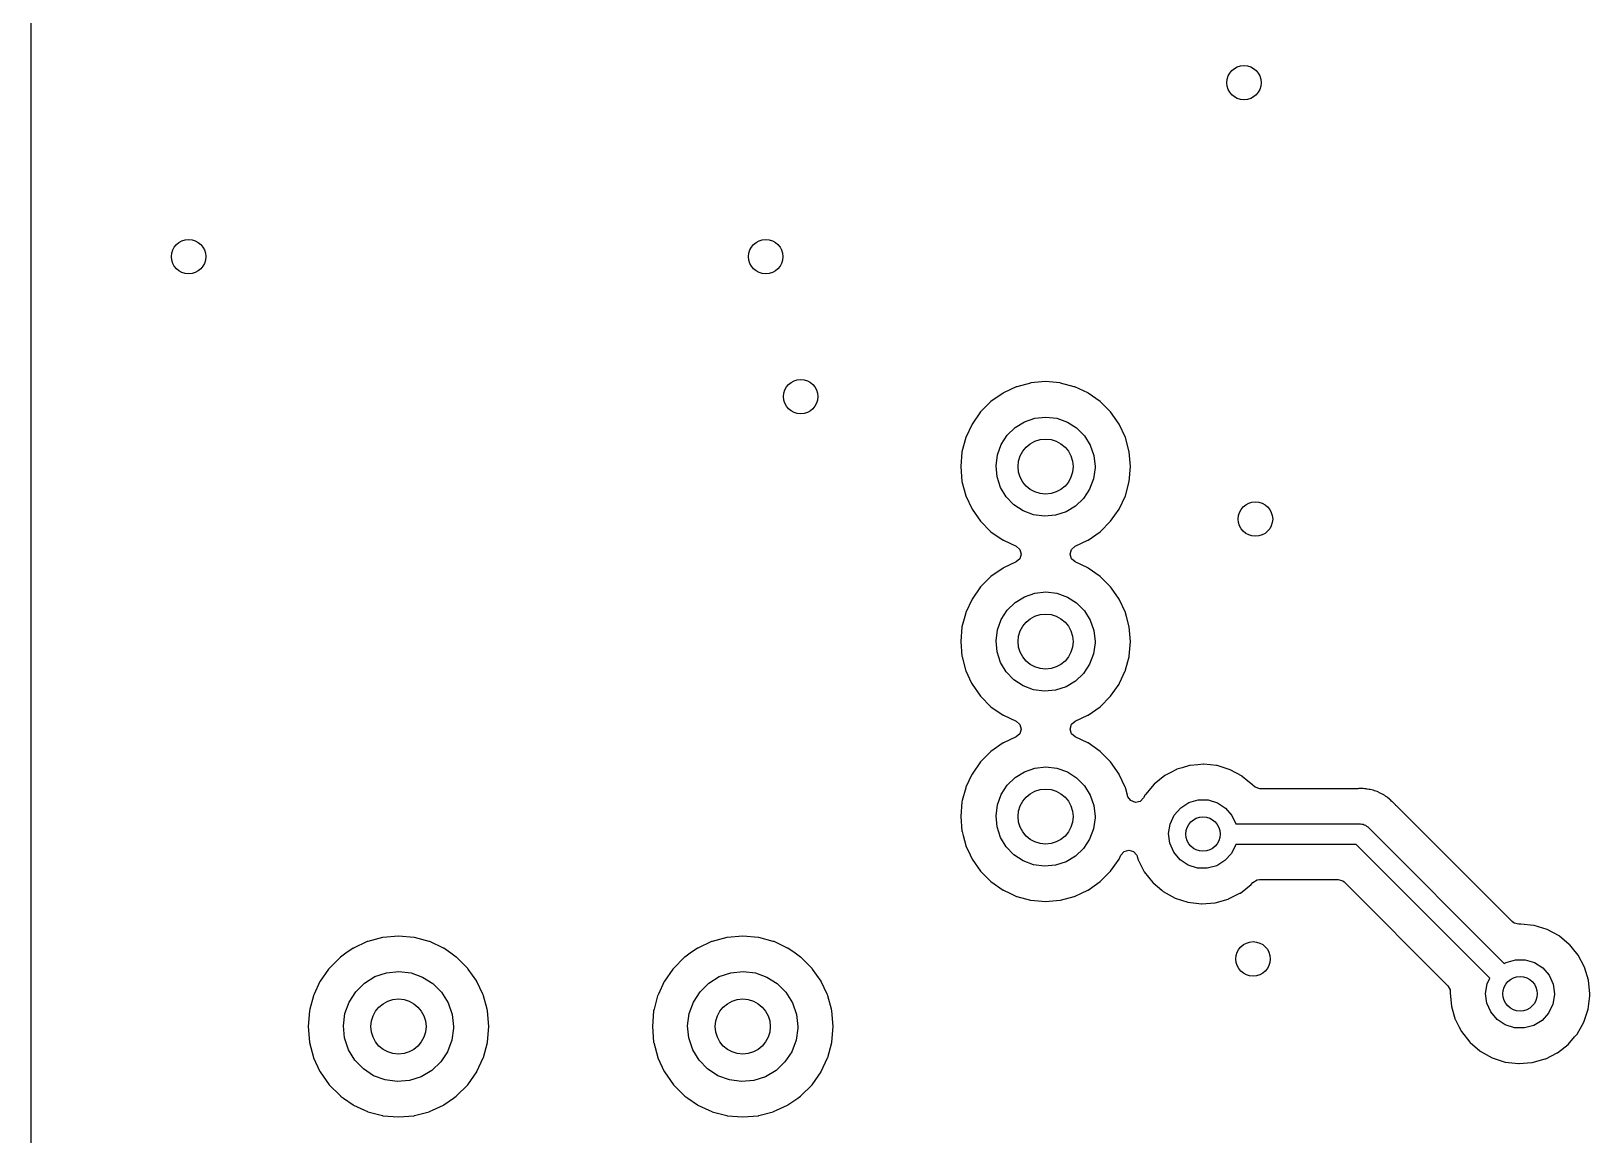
# Model space of a CAD drawing. Extents: x 123.2 to 169.8, y -144.8 to -46.7.
# Drawn here: x 123.44 to 146.08, y -134.92 to -118.9 of the extents above; entities that cross this region are included whole.
import ezdxf

# ---------------------------------------------------------------- set-up
doc = ezdxf.new("R2010")
doc.units = 0
doc.layers.add('BLACK', color=7, linetype='CONTINUOUS')

msp = doc.modelspace()

# ---------------------------------------------------------------- linework, layer by layer
at = {"layer": 'BLACK', "linetype": 'CONTINUOUS'}
for p, q in [((123.444, -137.489), (123.444, -109.839)), ((137.957, -124.009), (137.76, -124.062)), ((137.962, -124.008), (137.957, -124.009)), ((137.957, -124.009), (137.957, -124.009)), ((138.176, -123.989), (137.962, -124.008)), ((138.39, -124.008), (138.176, -123.989)), ((138.395, -124.009), (138.39, -124.008)), ((138.592, -124.062), (138.395, -124.009)), ((138.395, -124.009), (138.395, -124.009)), ((137.559, -124.154), (137.383, -124.277)), ((137.564, -124.152), (137.559, -124.154)), ((137.749, -124.066), (137.564, -124.152)), ((137.564, -124.152), (137.564, -124.152)), ((137.754, -124.063), (137.749, -124.066)), ((137.749, -124.066), (137.749, -124.066)), ((137.76, -124.062), (137.754, -124.063)), ((137.76, -124.062), (137.76, -124.062)), ((138.598, -124.063), (138.592, -124.062)), ((138.592, -124.062), (138.592, -124.062)), ((138.603, -124.066), (138.598, -124.063)), ((138.788, -124.152), (138.603, -124.066)), ((138.603, -124.066), (138.603, -124.066)), ((138.793, -124.154), (138.788, -124.152)), ((138.788, -124.152), (138.788, -124.152)), ((138.969, -124.277), (138.793, -124.154)), ((137.231, -124.429), (137.108, -124.605)), ((137.383, -124.277), (137.231, -124.429)), ((139.121, -124.429), (138.969, -124.277)), ((139.244, -124.605), (139.121, -124.429)), ((137.108, -124.605), (137.017, -124.8)), ((137.618, -124.767), (137.733, -124.655)), ((137.733, -124.655), (137.869, -124.571)), ((137.869, -124.571), (138.021, -124.519)), ((138.021, -124.519), (138.181, -124.502)), ((138.181, -124.502), (138.34, -124.521)), ((138.34, -124.521), (138.492, -124.575)), ((138.492, -124.575), (138.627, -124.661)), ((138.627, -124.661), (138.74, -124.775)), ((139.335, -124.8), (139.244, -124.605)), ((137.017, -124.8), (136.962, -125.008)), ((137.476, -125.053), (137.531, -124.902)), ((137.531, -124.902), (137.618, -124.767)), ((138.74, -124.775), (138.825, -124.911)), ((138.825, -124.911), (138.878, -125.062)), ((139.39, -125.008), (139.335, -124.8)), ((136.962, -125.008), (136.943, -125.222)), ((137.456, -125.212), (137.476, -125.053)), ((138.878, -125.062), (138.896, -125.222)), ((139.409, -125.222), (139.39, -125.008)), ((136.943, -125.222), (136.962, -125.436)), ((137.472, -125.372), (137.456, -125.212)), ((137.522, -125.524), (137.472, -125.372)), ((138.873, -125.401), (138.816, -125.551)), ((138.896, -125.242), (138.873, -125.401)), ((138.896, -125.222), (138.896, -125.242)), ((139.39, -125.436), (139.409, -125.222)), ((136.962, -125.436), (137.017, -125.644)), ((137.606, -125.661), (137.522, -125.524)), ((138.816, -125.551), (138.728, -125.685)), ((139.335, -125.644), (139.39, -125.436)), ((137.017, -125.644), (137.108, -125.839)), ((137.108, -125.839), (137.231, -126.015)), ((137.717, -125.777), (137.606, -125.661)), ((137.851, -125.865), (137.717, -125.777)), ((138.611, -125.796), (138.473, -125.878)), ((138.728, -125.685), (138.611, -125.796)), ((139.121, -126.015), (139.244, -125.839)), ((139.244, -125.839), (139.335, -125.644)), ((137.231, -126.015), (137.383, -126.167)), ((138.002, -125.921), (137.851, -125.865)), ((138.161, -125.942), (138.002, -125.921)), ((138.321, -125.927), (138.161, -125.942)), ((138.473, -125.878), (138.321, -125.927)), ((138.969, -126.167), (139.121, -126.015)), ((137.383, -126.167), (137.559, -126.29)), ((137.559, -126.29), (137.564, -126.292)), ((137.564, -126.292), (137.564, -126.292)), ((137.564, -126.292), (137.748, -126.378)), ((138.604, -126.378), (138.788, -126.292)), ((138.788, -126.292), (138.793, -126.29)), ((138.788, -126.292), (138.788, -126.292)), ((138.793, -126.29), (138.969, -126.167)), ((137.748, -126.378), (137.801, -126.425)), ((137.82, -126.493), (137.8, -126.561)), ((137.801, -126.425), (137.82, -126.493)), ((138.532, -126.491), (138.552, -126.423)), ((138.551, -126.559), (138.532, -126.491)), ((138.552, -126.423), (138.604, -126.378)), ((137.559, -126.694), (137.383, -126.817)), ((137.564, -126.692), (137.559, -126.694)), ((137.748, -126.606), (137.564, -126.692)), ((137.564, -126.692), (137.564, -126.692)), ((137.8, -126.561), (137.748, -126.606)), ((138.604, -126.606), (138.551, -126.559)), ((138.788, -126.692), (138.604, -126.606)), ((138.793, -126.694), (138.788, -126.692)), ((138.788, -126.692), (138.788, -126.692)), ((138.969, -126.817), (138.793, -126.694)), ((137.231, -126.969), (137.108, -127.145)), ((137.383, -126.817), (137.231, -126.969)), ((139.121, -126.969), (138.969, -126.817)), ((139.132, -126.986), (139.121, -126.969)), ((139.244, -127.145), (139.132, -126.986)), ((137.108, -127.145), (137.017, -127.34)), ((137.618, -127.307), (137.733, -127.195)), ((137.733, -127.195), (137.869, -127.111)), ((137.869, -127.111), (138.021, -127.059)), ((138.021, -127.059), (138.181, -127.042)), ((138.181, -127.042), (138.34, -127.061)), ((138.34, -127.061), (138.492, -127.115)), ((138.492, -127.115), (138.627, -127.201)), ((138.627, -127.201), (138.74, -127.315)), ((139.335, -127.34), (139.244, -127.145)), ((137.002, -127.398), (136.962, -127.548)), ((137.016, -127.346), (137.002, -127.398)), ((137.017, -127.34), (137.016, -127.346)), ((137.016, -127.346), (137.016, -127.346)), ((137.531, -127.442), (137.618, -127.307)), ((138.74, -127.315), (138.825, -127.451)), ((139.336, -127.346), (139.335, -127.34)), ((139.35, -127.398), (139.336, -127.346)), ((139.336, -127.346), (139.336, -127.346)), ((139.39, -127.548), (139.35, -127.398)), ((136.962, -127.548), (136.943, -127.762)), ((137.456, -127.752), (137.476, -127.593)), ((137.476, -127.593), (137.531, -127.442)), ((138.825, -127.451), (138.878, -127.602)), ((138.878, -127.602), (138.896, -127.762)), ((139.409, -127.762), (139.39, -127.548)), ((136.943, -127.762), (136.962, -127.976)), ((137.472, -127.912), (137.456, -127.752)), ((138.896, -127.782), (138.873, -127.941)), ((138.896, -127.762), (138.896, -127.782)), ((139.39, -127.976), (139.409, -127.762)), ((136.962, -127.976), (136.963, -127.981)), ((136.963, -127.981), (136.963, -127.981)), ((136.963, -127.981), (137.013, -128.17)), ((137.522, -128.064), (137.472, -127.912)), ((137.606, -128.201), (137.522, -128.064)), ((138.816, -128.091), (138.728, -128.225)), ((138.873, -127.941), (138.816, -128.091)), ((139.339, -128.17), (139.389, -127.981)), ((139.389, -127.981), (139.39, -127.976)), ((139.389, -127.981), (139.389, -127.981)), ((137.013, -128.17), (137.017, -128.184)), ((137.017, -128.184), (137.019, -128.189)), ((137.019, -128.189), (137.02, -128.189)), ((137.02, -128.189), (137.101, -128.364)), ((137.717, -128.317), (137.606, -128.201)), ((137.851, -128.405), (137.717, -128.317)), ((138.611, -128.336), (138.473, -128.418)), ((138.728, -128.225), (138.611, -128.336)), ((139.251, -128.364), (139.332, -128.189)), ((139.332, -128.189), (139.335, -128.184)), ((139.332, -128.189), (139.332, -128.189)), ((139.335, -128.184), (139.339, -128.17)), ((137.101, -128.364), (137.108, -128.379)), ((137.108, -128.379), (137.231, -128.555)), ((137.231, -128.555), (137.383, -128.707)), ((138.002, -128.461), (137.851, -128.405)), ((138.161, -128.482), (138.002, -128.461)), ((138.321, -128.467), (138.161, -128.482)), ((138.473, -128.418), (138.321, -128.467)), ((138.969, -128.707), (139.121, -128.555)), ((139.121, -128.555), (139.244, -128.379)), ((139.244, -128.379), (139.251, -128.364)), ((137.383, -128.707), (137.559, -128.83)), ((138.793, -128.83), (138.969, -128.707)), ((137.559, -128.83), (137.564, -128.832)), ((137.564, -128.832), (137.564, -128.832)), ((137.564, -128.832), (137.748, -128.918)), ((137.748, -128.918), (137.801, -128.965)), ((137.801, -128.965), (137.82, -129.033)), ((138.532, -129.031), (138.552, -128.963)), ((138.552, -128.963), (138.604, -128.918)), ((138.604, -128.918), (138.788, -128.832)), ((138.788, -128.832), (138.793, -128.83)), ((138.788, -128.832), (138.788, -128.832)), ((137.559, -129.234), (137.383, -129.357)), ((137.564, -129.232), (137.559, -129.234)), ((137.748, -129.146), (137.564, -129.232)), ((137.564, -129.232), (137.564, -129.232)), ((137.8, -129.101), (137.748, -129.146)), ((137.82, -129.033), (137.8, -129.101)), ((138.551, -129.099), (138.532, -129.031)), ((138.604, -129.146), (138.551, -129.099)), ((138.788, -129.232), (138.604, -129.146)), ((138.793, -129.234), (138.788, -129.232)), ((138.788, -129.232), (138.788, -129.232)), ((138.969, -129.357), (138.793, -129.234)), ((137.383, -129.357), (137.231, -129.509)), ((139.121, -129.509), (138.969, -129.357)), ((137.106, -129.69), (137.02, -129.875)), ((137.108, -129.685), (137.106, -129.69)), ((137.106, -129.69), (137.106, -129.69)), ((137.231, -129.509), (137.108, -129.685)), ((137.733, -129.735), (137.869, -129.651)), ((137.869, -129.651), (138.021, -129.599)), ((138.021, -129.599), (138.181, -129.582)), ((138.181, -129.582), (138.34, -129.601)), ((138.34, -129.601), (138.492, -129.655)), ((138.492, -129.655), (138.627, -129.741)), ((139.244, -129.685), (139.121, -129.509)), ((139.246, -129.69), (139.244, -129.685)), ((139.332, -129.875), (139.246, -129.69)), ((139.246, -129.69), (139.246, -129.69)), ((139.986, -129.667), (139.907, -129.708)), ((140.077, -129.619), (139.986, -129.667)), ((140.082, -129.616), (140.077, -129.619)), ((140.077, -129.619), (140.077, -129.619)), ((140.161, -129.593), (140.082, -129.616)), ((140.266, -129.562), (140.161, -129.593)), ((140.272, -129.561), (140.266, -129.562)), ((140.266, -129.562), (140.266, -129.562)), ((140.278, -129.56), (140.272, -129.561)), ((140.387, -129.55), (140.278, -129.56)), ((140.278, -129.56), (140.278, -129.56)), ((140.469, -129.543), (140.387, -129.55)), ((140.475, -129.543), (140.469, -129.543)), ((140.66, -129.563), (140.475, -129.543)), ((140.475, -129.543), (140.475, -129.543)), ((140.666, -129.563), (140.66, -129.563)), ((140.66, -129.563), (140.66, -129.563)), ((140.855, -129.622), (140.666, -129.563)), ((141.029, -129.716), (140.855, -129.622)), ((137.016, -129.886), (136.966, -130.071)), ((137.017, -129.88), (137.016, -129.886)), ((137.016, -129.886), (137.016, -129.886)), ((137.02, -129.875), (137.017, -129.88)), ((137.531, -129.982), (137.618, -129.847)), ((137.618, -129.847), (137.733, -129.735)), ((138.627, -129.741), (138.74, -129.855)), ((138.74, -129.855), (138.825, -129.991)), ((139.335, -129.88), (139.332, -129.875)), ((139.336, -129.886), (139.335, -129.88)), ((139.34, -129.899), (139.336, -129.886)), ((139.336, -129.886), (139.336, -129.886)), ((139.364, -129.99), (139.34, -129.899)), ((139.753, -129.832), (139.626, -129.983)), ((139.907, -129.708), (139.753, -129.832)), ((141.033, -129.72), (141.029, -129.716)), ((141.115, -129.787), (141.033, -129.72)), ((141.033, -129.72), (141.033, -129.72)), ((141.181, -129.842), (141.115, -129.787)), ((141.185, -129.847), (141.181, -129.842)), ((141.189, -129.851), (141.185, -129.847)), ((141.185, -129.847), (141.185, -129.847)), ((141.218, -129.877), (141.189, -129.851)), ((141.286, -129.898), (141.218, -129.877)), ((142.711, -129.898), (141.286, -129.898)), ((142.723, -129.897), (142.711, -129.898)), ((142.769, -129.893), (142.723, -129.897)), ((142.777, -129.894), (142.769, -129.893)), ((142.79, -129.896), (142.777, -129.894)), ((142.81, -129.898), (142.79, -129.896)), ((142.831, -129.898), (142.81, -129.898)), ((142.848, -129.902), (142.831, -129.898)), ((142.876, -129.909), (142.848, -129.902)), ((142.888, -129.911), (142.876, -129.909)), ((142.933, -129.919), (142.888, -129.911)), ((142.953, -129.927), (142.933, -129.919)), ((142.972, -129.934), (142.953, -129.927)), ((136.962, -130.088), (136.943, -130.302)), ((136.966, -130.071), (136.962, -130.088)), ((137.456, -130.292), (137.476, -130.133)), ((137.476, -130.133), (137.531, -129.982)), ((138.825, -129.991), (138.878, -130.142)), ((138.878, -130.142), (138.896, -130.302)), ((139.368, -130.003), (139.364, -129.99)), ((139.371, -130.014), (139.368, -130.003)), ((139.414, -130.071), (139.371, -130.014)), ((139.48, -130.096), (139.414, -130.071)), ((139.549, -130.081), (139.48, -130.096)), ((139.6, -130.031), (139.549, -130.081)), ((139.623, -129.989), (139.6, -130.031)), ((139.626, -129.983), (139.623, -129.989)), ((139.623, -129.989), (139.623, -129.989)), ((140.138, -130.175), (140.258, -130.1)), ((140.258, -130.1), (140.394, -130.061)), ((140.394, -130.061), (140.536, -130.061)), ((140.536, -130.061), (140.672, -130.102)), ((140.672, -130.102), (140.791, -130.179)), ((142.992, -129.939), (142.972, -129.934)), ((142.999, -129.943), (142.992, -129.939)), ((143.033, -129.961), (142.999, -129.943)), ((142.999, -129.943), (142.999, -129.943)), ((143.043, -129.966), (143.033, -129.961)), ((143.079, -129.982), (143.043, -129.966)), ((143.086, -129.985), (143.079, -129.982)), ((143.079, -129.982), (143.079, -129.982)), ((143.092, -129.99), (143.086, -129.985)), ((143.103, -129.998), (143.092, -129.99)), ((143.119, -130.009), (143.103, -129.998)), ((143.131, -130.015), (143.119, -130.009)), ((143.138, -130.019), (143.131, -130.015)), ((143.144, -130.024), (143.138, -130.019)), ((143.172, -130.051), (143.144, -130.024)), ((143.181, -130.058), (143.172, -130.051)), ((143.184, -130.061), (143.181, -130.058)), ((143.205, -130.082), (143.184, -130.061)), ((143.208, -130.084), (143.205, -130.082)), ((143.259, -130.133), (143.208, -130.084)), ((143.264, -130.14), (143.259, -130.133)), ((143.272, -130.148), (143.264, -130.14)), ((143.264, -130.14), (143.264, -130.14)), ((144.128, -131.005), (143.272, -130.148)), ((136.943, -130.302), (136.962, -130.516)), ((137.472, -130.452), (137.456, -130.292)), ((138.896, -130.322), (138.873, -130.481)), ((138.896, -130.302), (138.896, -130.322)), ((139.984, -130.41), (140.044, -130.281)), ((140.044, -130.281), (140.138, -130.175)), ((140.791, -130.179), (140.883, -130.287)), ((140.883, -130.287), (140.938, -130.406)), ((136.962, -130.516), (136.963, -130.521)), ((136.963, -130.521), (136.963, -130.521)), ((136.963, -130.521), (136.978, -130.579)), ((136.978, -130.579), (137.017, -130.724)), ((137.522, -130.604), (137.472, -130.452)), ((137.606, -130.741), (137.522, -130.604)), ((138.873, -130.481), (138.816, -130.631)), ((139.962, -130.55), (139.984, -130.41)), ((139.98, -130.69), (139.962, -130.55)), ((140.938, -130.406), (142.748, -130.406)), ((142.748, -130.406), (142.767, -130.411)), ((142.767, -130.411), (142.787, -130.411)), ((142.787, -130.411), (142.804, -130.421)), ((142.804, -130.421), (142.823, -130.426)), ((142.823, -130.426), (142.837, -130.44)), ((142.837, -130.44), (142.854, -130.45)), ((142.854, -130.45), (144.838, -132.434)), ((137.017, -130.724), (137.019, -130.729)), ((137.019, -130.729), (137.02, -130.729)), ((137.02, -130.729), (137.08, -130.858)), ((137.717, -130.857), (137.606, -130.741)), ((138.728, -130.765), (138.611, -130.876)), ((138.816, -130.631), (138.728, -130.765)), ((139.27, -130.862), (139.317, -130.808)), ((139.317, -130.808), (139.386, -130.789)), ((139.386, -130.789), (139.454, -130.81)), ((139.454, -130.81), (139.5, -130.864)), ((140.038, -130.82), (139.98, -130.69)), ((140.129, -130.929), (140.038, -130.82)), ((140.877, -130.836), (140.781, -130.941)), ((140.938, -130.708), (140.877, -130.836)), ((140.939, -130.706), (140.938, -130.708)), ((142.686, -130.706), (140.939, -130.706)), ((144.627, -132.647), (142.686, -130.706)), ((137.08, -130.858), (137.108, -130.919)), ((137.108, -130.919), (137.231, -131.095)), ((137.851, -130.945), (137.717, -130.857)), ((138.002, -131.001), (137.851, -130.945)), ((138.161, -131.022), (138.002, -131.001)), ((138.321, -131.007), (138.161, -131.022)), ((138.473, -130.958), (138.321, -131.007)), ((138.611, -130.876), (138.473, -130.958)), ((139.121, -131.095), (139.244, -130.919)), ((139.244, -130.919), (139.27, -130.862)), ((139.5, -130.864), (139.506, -130.88)), ((139.506, -130.88), (139.52, -130.929)), ((139.52, -130.929), (139.61, -131.105)), ((140.247, -131.007), (140.129, -130.929)), ((140.382, -131.05), (140.247, -131.007)), ((140.524, -131.052), (140.382, -131.05)), ((140.661, -131.015), (140.524, -131.052)), ((140.781, -130.941), (140.661, -131.015)), ((144.951, -131.827), (144.128, -131.005)), ((137.231, -131.095), (137.383, -131.247)), ((137.383, -131.247), (137.559, -131.37)), ((138.793, -131.37), (138.969, -131.247)), ((138.969, -131.247), (139.121, -131.095)), ((139.61, -131.105), (139.733, -131.26)), ((139.733, -131.26), (139.738, -131.264)), ((139.738, -131.264), (139.738, -131.264)), ((139.738, -131.264), (139.865, -131.372)), ((141.161, -131.29), (141.188, -131.258)), ((141.188, -131.258), (141.248, -131.22)), ((141.248, -131.22), (141.284, -131.214)), ((141.284, -131.214), (142.423, -131.214)), ((142.423, -131.214), (142.491, -131.235)), ((142.491, -131.235), (142.512, -131.251)), ((142.512, -131.251), (144.018, -132.757)), ((137.559, -131.37), (137.564, -131.372)), ((137.564, -131.372), (137.564, -131.372)), ((137.564, -131.372), (137.655, -131.414)), ((137.655, -131.414), (137.754, -131.461)), ((137.754, -131.461), (137.76, -131.462)), ((137.76, -131.462), (137.76, -131.462)), ((137.76, -131.462), (137.957, -131.515)), ((137.957, -131.515), (137.957, -131.515)), ((137.957, -131.515), (137.962, -131.516)), ((138.39, -131.516), (138.395, -131.515)), ((138.395, -131.515), (138.592, -131.462)), ((138.395, -131.515), (138.395, -131.515)), ((138.592, -131.462), (138.598, -131.461)), ((138.592, -131.462), (138.592, -131.462)), ((138.598, -131.461), (138.697, -131.414)), ((138.697, -131.414), (138.788, -131.372)), ((138.788, -131.372), (138.793, -131.37)), ((138.788, -131.372), (138.788, -131.372)), ((139.865, -131.372), (139.884, -131.388)), ((139.884, -131.388), (140.056, -131.485)), ((140.056, -131.485), (140.244, -131.546)), ((140.638, -131.554), (140.828, -131.501)), ((140.828, -131.501), (140.834, -131.498)), ((140.834, -131.498), (140.999, -131.414)), ((140.834, -131.498), (140.834, -131.498)), ((140.999, -131.414), (141.005, -131.412)), ((140.999, -131.414), (140.999, -131.414)), ((141.005, -131.412), (141.161, -131.29)), ((137.962, -131.516), (138.176, -131.535)), ((138.176, -131.535), (138.39, -131.516)), ((140.244, -131.546), (140.441, -131.569)), ((140.441, -131.569), (140.447, -131.569)), ((140.447, -131.569), (140.632, -131.554)), ((140.447, -131.569), (140.447, -131.569)), ((140.632, -131.554), (140.632, -131.554)), ((140.632, -131.554), (140.638, -131.554)), ((144.981, -131.85), (144.951, -131.827)), ((145.051, -131.864), (144.981, -131.85)), ((145.074, -131.862), (145.051, -131.864)), ((145.08, -131.862), (145.074, -131.862)), ((145.265, -131.882), (145.08, -131.862)), ((145.08, -131.862), (145.08, -131.862)), ((145.271, -131.882), (145.265, -131.882)), ((145.265, -131.882), (145.265, -131.882)), ((145.46, -131.941), (145.271, -131.882)), ((145.634, -132.035), (145.46, -131.941)), ((128.324, -132.118), (128.126, -132.21)), ((128.329, -132.116), (128.324, -132.118)), ((128.324, -132.118), (128.324, -132.118)), ((128.334, -132.114), (128.329, -132.116)), ((128.545, -132.058), (128.334, -132.114)), ((128.334, -132.114), (128.334, -132.114)), ((128.55, -132.056), (128.545, -132.058)), ((128.545, -132.058), (128.545, -132.058)), ((128.778, -132.037), (128.55, -132.056)), ((129.006, -132.056), (128.778, -132.037)), ((129.011, -132.058), (129.006, -132.056)), ((129.222, -132.114), (129.011, -132.058)), ((129.011, -132.058), (129.011, -132.058)), ((129.227, -132.116), (129.222, -132.114)), ((129.222, -132.114), (129.222, -132.114)), ((129.232, -132.118), (129.227, -132.116)), ((129.43, -132.21), (129.232, -132.118)), ((129.232, -132.118), (129.232, -132.118)), ((133.324, -132.118), (133.126, -132.21)), ((133.329, -132.116), (133.324, -132.118)), ((133.324, -132.118), (133.324, -132.118)), ((133.334, -132.114), (133.329, -132.116)), ((133.545, -132.058), (133.334, -132.114)), ((133.334, -132.114), (133.334, -132.114)), ((133.55, -132.056), (133.545, -132.058)), ((133.545, -132.058), (133.545, -132.058)), ((133.778, -132.037), (133.55, -132.056)), ((134.006, -132.056), (133.778, -132.037)), ((134.011, -132.058), (134.006, -132.056)), ((134.222, -132.114), (134.011, -132.058)), ((134.011, -132.058), (134.011, -132.058)), ((134.227, -132.116), (134.222, -132.114)), ((134.222, -132.114), (134.222, -132.114)), ((134.232, -132.118), (134.227, -132.116)), ((134.43, -132.21), (134.232, -132.118)), ((134.232, -132.118), (134.232, -132.118)), ((145.638, -132.039), (145.634, -132.035)), ((145.781, -132.157), (145.638, -132.039)), ((145.638, -132.039), (145.638, -132.039)), ((145.786, -132.161), (145.781, -132.157)), ((145.79, -132.166), (145.786, -132.161)), ((145.826, -132.21), (145.79, -132.166)), ((145.79, -132.166), (145.79, -132.166)), ((127.934, -132.344), (127.772, -132.506)), ((127.938, -132.341), (127.934, -132.344)), ((128.016, -132.286), (127.938, -132.341)), ((127.938, -132.341), (127.938, -132.341)), ((128.121, -132.212), (128.016, -132.286)), ((128.126, -132.21), (128.121, -132.212)), ((128.126, -132.21), (128.126, -132.21)), ((129.435, -132.212), (129.43, -132.21)), ((129.43, -132.21), (129.43, -132.21)), ((129.54, -132.286), (129.435, -132.212)), ((129.618, -132.341), (129.54, -132.286)), ((129.622, -132.344), (129.618, -132.341)), ((129.618, -132.341), (129.618, -132.341)), ((129.784, -132.506), (129.622, -132.344)), ((132.934, -132.344), (132.772, -132.506)), ((132.938, -132.341), (132.934, -132.344)), ((133.016, -132.286), (132.938, -132.341)), ((132.938, -132.341), (132.938, -132.341)), ((133.121, -132.212), (133.016, -132.286)), ((133.126, -132.21), (133.121, -132.212)), ((133.126, -132.21), (133.126, -132.21)), ((134.435, -132.212), (134.43, -132.21)), ((134.43, -132.21), (134.43, -132.21)), ((134.54, -132.286), (134.435, -132.212)), ((134.618, -132.341), (134.54, -132.286)), ((134.622, -132.344), (134.618, -132.341)), ((134.618, -132.341), (134.618, -132.341)), ((134.784, -132.506), (134.622, -132.344)), ((144.838, -132.434), (144.863, -132.419)), ((144.863, -132.419), (144.999, -132.38)), ((144.999, -132.38), (145.141, -132.38)), ((145.141, -132.38), (145.277, -132.421)), ((145.911, -132.314), (145.826, -132.21)), ((146.004, -132.489), (145.911, -132.314)), ((127.764, -132.517), (127.64, -132.693)), ((127.769, -132.51), (127.764, -132.517)), ((127.772, -132.506), (127.769, -132.51)), ((127.769, -132.51), (127.769, -132.51)), ((128.285, -132.72), (128.437, -132.626)), ((128.437, -132.626), (128.606, -132.569)), ((128.606, -132.569), (128.784, -132.55)), ((128.784, -132.55), (128.961, -132.571)), ((128.961, -132.571), (129.129, -132.631)), ((129.129, -132.631), (129.279, -132.727)), ((129.787, -132.51), (129.784, -132.506)), ((129.792, -132.517), (129.787, -132.51)), ((129.787, -132.51), (129.787, -132.51)), ((129.916, -132.693), (129.792, -132.517)), ((132.764, -132.517), (132.64, -132.693)), ((132.769, -132.51), (132.764, -132.517)), ((132.772, -132.506), (132.769, -132.51)), ((132.769, -132.51), (132.769, -132.51)), ((133.285, -132.72), (133.437, -132.626)), ((133.437, -132.626), (133.606, -132.569)), ((133.606, -132.569), (133.784, -132.55)), ((133.784, -132.55), (133.961, -132.571)), ((133.961, -132.571), (134.129, -132.631)), ((134.129, -132.631), (134.279, -132.727)), ((134.787, -132.51), (134.784, -132.506)), ((134.792, -132.517), (134.787, -132.51)), ((134.787, -132.51), (134.787, -132.51)), ((134.916, -132.693), (134.792, -132.517)), ((145.277, -132.421), (145.396, -132.498)), ((145.396, -132.498), (145.488, -132.606)), ((145.488, -132.606), (145.547, -132.735)), ((146.061, -132.678), (146.004, -132.489)), ((127.638, -132.698), (127.554, -132.879)), ((127.64, -132.693), (127.638, -132.698)), ((127.638, -132.698), (127.638, -132.698)), ((128.061, -132.994), (128.158, -132.844)), ((128.158, -132.844), (128.285, -132.72)), ((129.279, -132.727), (129.405, -132.853)), ((129.405, -132.853), (129.499, -133.004)), ((129.918, -132.698), (129.916, -132.693)), ((130.002, -132.879), (129.918, -132.698)), ((129.918, -132.698), (129.918, -132.698)), ((132.638, -132.698), (132.554, -132.879)), ((132.64, -132.693), (132.638, -132.698)), ((132.638, -132.698), (132.638, -132.698)), ((133.061, -132.994), (133.158, -132.844)), ((133.158, -132.844), (133.285, -132.72)), ((134.279, -132.727), (134.405, -132.853)), ((134.405, -132.853), (134.499, -133.004)), ((134.918, -132.698), (134.916, -132.693)), ((135.002, -132.879), (134.918, -132.698)), ((134.918, -132.698), (134.918, -132.698)), ((144.018, -132.757), (144.052, -132.819)), ((144.052, -132.819), (144.053, -132.849)), ((144.053, -132.849), (144.054, -132.849)), ((144.054, -132.849), (144.054, -132.855)), ((144.054, -132.855), (144.054, -132.861)), ((144.054, -132.861), (144.07, -133.058)), ((144.567, -132.869), (144.589, -132.729)), ((144.585, -133.009), (144.567, -132.869)), ((144.589, -132.729), (144.627, -132.647)), ((145.547, -132.735), (145.567, -132.875)), ((146.08, -132.875), (146.061, -132.678)), ((127.542, -132.906), (127.49, -133.1)), ((127.544, -132.901), (127.542, -132.906)), ((127.542, -132.906), (127.542, -132.906)), ((127.554, -132.879), (127.544, -132.901)), ((128, -133.162), (128.061, -132.994)), ((129.499, -133.004), (129.558, -133.173)), ((130.012, -132.901), (130.002, -132.879)), ((130.014, -132.906), (130.012, -132.901)), ((130.066, -133.1), (130.014, -132.906)), ((130.014, -132.906), (130.014, -132.906)), ((132.542, -132.906), (132.49, -133.1)), ((132.544, -132.901), (132.542, -132.906)), ((132.542, -132.906), (132.542, -132.906)), ((132.554, -132.879), (132.544, -132.901)), ((133, -133.162), (133.061, -132.994)), ((134.499, -133.004), (134.558, -133.173)), ((135.012, -132.901), (135.002, -132.879)), ((135.014, -132.906), (135.012, -132.901)), ((135.066, -133.1), (135.014, -132.906)), ((135.014, -132.906), (135.014, -132.906)), ((144.07, -133.058), (144.125, -133.248)), ((144.643, -133.139), (144.585, -133.009)), ((145.543, -133.027), (145.482, -133.155)), ((145.567, -132.887), (145.543, -133.027)), ((145.567, -132.875), (145.567, -132.887)), ((146.055, -133.1), (146.08, -132.903)), ((146.08, -132.903), (146.08, -132.875)), ((127.484, -133.122), (127.465, -133.35)), ((127.49, -133.1), (127.484, -133.122)), ((127.978, -133.339), (128, -133.162)), ((129.558, -133.173), (129.578, -133.35)), ((130.072, -133.122), (130.066, -133.1)), ((130.091, -133.35), (130.072, -133.122)), ((132.484, -133.122), (132.465, -133.35)), ((132.49, -133.1), (132.484, -133.122)), ((132.978, -133.339), (133, -133.162)), ((134.558, -133.173), (134.578, -133.35)), ((135.072, -133.122), (135.066, -133.1)), ((135.091, -133.35), (135.072, -133.122)), ((144.125, -133.248), (144.128, -133.254)), ((144.128, -133.254), (144.177, -133.35)), ((144.734, -133.248), (144.643, -133.139)), ((144.852, -133.326), (144.734, -133.248)), ((144.987, -133.369), (144.852, -133.326)), ((145.386, -133.26), (145.266, -133.334)), ((145.482, -133.155), (145.386, -133.26)), ((145.895, -133.459), (145.993, -133.287)), ((145.993, -133.287), (146.055, -133.1)), ((127.465, -133.35), (127.484, -133.578)), ((127.995, -133.516), (127.978, -133.339)), ((128.052, -133.686), (127.995, -133.516)), ((129.553, -133.549), (129.49, -133.716)), ((129.578, -133.372), (129.553, -133.549)), ((129.578, -133.35), (129.578, -133.372)), ((130.072, -133.578), (130.091, -133.35)), ((132.465, -133.35), (132.484, -133.578)), ((132.995, -133.516), (132.978, -133.339)), ((133.052, -133.686), (132.995, -133.516)), ((134.553, -133.549), (134.49, -133.716)), ((134.578, -133.372), (134.553, -133.549)), ((134.578, -133.35), (134.578, -133.372)), ((135.072, -133.578), (135.091, -133.35)), ((144.177, -133.35), (144.215, -133.424)), ((144.215, -133.424), (144.338, -133.579)), ((145.129, -133.371), (144.987, -133.369)), ((145.266, -133.334), (145.129, -133.371)), ((145.766, -133.609), (145.859, -133.5)), ((145.859, -133.5), (145.891, -133.464)), ((145.891, -133.464), (145.895, -133.459)), ((145.891, -133.464), (145.891, -133.464)), ((127.484, -133.578), (127.486, -133.583)), ((127.486, -133.583), (127.486, -133.583)), ((127.486, -133.583), (127.524, -133.727)), ((127.524, -133.727), (127.544, -133.799)), ((128.144, -133.838), (128.052, -133.686)), ((129.49, -133.716), (129.391, -133.864)), ((130.012, -133.799), (130.032, -133.727)), ((130.032, -133.727), (130.07, -133.583)), ((130.07, -133.583), (130.072, -133.578)), ((130.07, -133.583), (130.07, -133.583)), ((132.484, -133.578), (132.486, -133.583)), ((132.486, -133.583), (132.486, -133.583)), ((132.486, -133.583), (132.524, -133.727)), ((132.524, -133.727), (132.544, -133.799)), ((133.144, -133.838), (133.052, -133.686)), ((134.49, -133.716), (134.391, -133.864)), ((135.012, -133.799), (135.032, -133.727)), ((135.032, -133.727), (135.07, -133.583)), ((135.07, -133.583), (135.072, -133.578)), ((135.07, -133.583), (135.07, -133.583)), ((144.338, -133.579), (144.343, -133.583)), ((144.343, -133.583), (144.343, -133.583)), ((144.343, -133.583), (144.483, -133.703)), ((144.483, -133.703), (144.489, -133.707)), ((144.489, -133.707), (144.661, -133.804)), ((145.439, -133.817), (145.604, -133.733)), ((145.604, -133.733), (145.61, -133.731)), ((145.604, -133.733), (145.604, -133.733)), ((145.61, -133.731), (145.766, -133.609)), ((127.544, -133.799), (127.546, -133.804)), ((127.546, -133.804), (127.546, -133.804)), ((127.546, -133.804), (127.638, -134.002)), ((127.638, -134.002), (127.638, -134.002)), ((127.638, -134.002), (127.64, -134.007)), ((128.268, -133.966), (128.144, -133.838)), ((128.417, -134.064), (128.268, -133.966)), ((129.262, -133.987), (129.108, -134.079)), ((129.391, -133.864), (129.262, -133.987)), ((129.916, -134.007), (129.918, -134.002)), ((129.918, -134.002), (130.01, -133.804)), ((129.918, -134.002), (129.918, -134.002)), ((130.01, -133.804), (130.012, -133.799)), ((130.01, -133.804), (130.01, -133.804)), ((132.544, -133.799), (132.546, -133.804)), ((132.546, -133.804), (132.546, -133.804)), ((132.546, -133.804), (132.638, -134.002)), ((132.638, -134.002), (132.638, -134.002)), ((132.638, -134.002), (132.64, -134.007)), ((133.268, -133.966), (133.144, -133.838)), ((133.417, -134.064), (133.268, -133.966)), ((134.262, -133.987), (134.108, -134.079)), ((134.391, -133.864), (134.262, -133.987)), ((134.916, -134.007), (134.918, -134.002)), ((134.918, -134.002), (135.01, -133.804)), ((134.918, -134.002), (134.918, -134.002)), ((135.01, -133.804), (135.012, -133.799)), ((135.01, -133.804), (135.01, -133.804)), ((144.661, -133.804), (144.849, -133.865)), ((144.849, -133.865), (145.046, -133.888)), ((145.046, -133.888), (145.052, -133.888)), ((145.052, -133.888), (145.237, -133.873)), ((145.052, -133.888), (145.052, -133.888)), ((145.237, -133.873), (145.237, -133.873)), ((145.237, -133.873), (145.243, -133.873)), ((145.243, -133.873), (145.433, -133.82)), ((145.433, -133.82), (145.439, -133.817)), ((145.439, -133.817), (145.439, -133.817)), ((127.64, -134.007), (127.772, -134.194)), ((127.772, -134.194), (127.934, -134.356)), ((128.584, -134.126), (128.417, -134.064)), ((128.761, -134.15), (128.584, -134.126)), ((128.939, -134.134), (128.761, -134.15)), ((129.108, -134.079), (128.939, -134.134)), ((129.622, -134.356), (129.784, -134.194)), ((129.784, -134.194), (129.916, -134.007)), ((132.64, -134.007), (132.772, -134.194)), ((132.772, -134.194), (132.934, -134.356)), ((133.584, -134.126), (133.417, -134.064)), ((133.761, -134.15), (133.584, -134.126)), ((133.939, -134.134), (133.761, -134.15)), ((134.108, -134.079), (133.939, -134.134)), ((134.622, -134.356), (134.784, -134.194)), ((134.784, -134.194), (134.916, -134.007)), ((127.934, -134.356), (127.938, -134.359)), ((127.938, -134.359), (127.938, -134.359)), ((127.938, -134.359), (127.98, -134.388)), ((127.98, -134.388), (128.121, -134.488)), ((129.435, -134.488), (129.576, -134.388)), ((129.576, -134.388), (129.618, -134.359)), ((129.618, -134.359), (129.622, -134.356)), ((129.618, -134.359), (129.618, -134.359)), ((132.934, -134.356), (132.938, -134.359)), ((132.938, -134.359), (132.938, -134.359)), ((132.938, -134.359), (132.98, -134.388)), ((132.98, -134.388), (133.121, -134.488)), ((134.435, -134.488), (134.576, -134.388)), ((134.576, -134.388), (134.618, -134.359)), ((134.618, -134.359), (134.622, -134.356)), ((134.618, -134.359), (134.618, -134.359)), ((128.121, -134.488), (128.126, -134.49)), ((128.126, -134.49), (128.126, -134.49)), ((128.126, -134.49), (128.286, -134.564)), ((128.286, -134.564), (128.329, -134.584)), ((128.329, -134.584), (128.334, -134.586)), ((128.334, -134.586), (128.334, -134.586)), ((128.334, -134.586), (128.545, -134.642)), ((128.545, -134.642), (128.545, -134.642)), ((128.545, -134.642), (128.55, -134.644)), ((128.55, -134.644), (128.778, -134.663)), ((128.778, -134.663), (129.006, -134.644)), ((129.006, -134.644), (129.011, -134.642)), ((129.011, -134.642), (129.222, -134.586)), ((129.011, -134.642), (129.011, -134.642)), ((129.222, -134.586), (129.227, -134.584)), ((129.222, -134.586), (129.222, -134.586)), ((129.227, -134.584), (129.27, -134.564)), ((129.27, -134.564), (129.43, -134.49)), ((129.43, -134.49), (129.435, -134.488)), ((129.43, -134.49), (129.43, -134.49)), ((133.121, -134.488), (133.126, -134.49)), ((133.126, -134.49), (133.126, -134.49)), ((133.126, -134.49), (133.286, -134.564)), ((133.286, -134.564), (133.329, -134.584)), ((133.329, -134.584), (133.334, -134.586)), ((133.334, -134.586), (133.334, -134.586)), ((133.334, -134.586), (133.545, -134.642)), ((133.545, -134.642), (133.545, -134.642)), ((133.545, -134.642), (133.55, -134.644)), ((133.55, -134.644), (133.778, -134.663)), ((133.778, -134.663), (134.006, -134.644)), ((134.006, -134.644), (134.011, -134.642)), ((134.011, -134.642), (134.222, -134.586)), ((134.011, -134.642), (134.011, -134.642)), ((134.222, -134.586), (134.227, -134.584)), ((134.222, -134.586), (134.222, -134.586)), ((134.227, -134.584), (134.27, -134.564)), ((134.27, -134.564), (134.43, -134.49)), ((134.43, -134.49), (134.435, -134.488)), ((134.43, -134.49), (134.43, -134.49))]:
    msp.add_line(p, q, dxfattribs=at)
at = {"layer": 'BLACK'}
for centre, radius in [((141.058, -119.649), 0.25), ((125.73, -122.174), 0.25), ((134.112, -122.174), 0.25), ((134.62, -124.206), 0.25), ((138.176, -125.222), 0.4), ((141.224, -125.984), 0.25), ((138.176, -127.762), 0.4), ((138.176, -130.302), 0.4), ((140.462, -130.556), 0.25), ((141.19, -132.368), 0.25), ((145.067, -132.875), 0.25), ((128.778, -133.35), 0.4), ((133.778, -133.35), 0.4)]:
    msp.add_circle(centre, radius, dxfattribs=at)

doc.saveas('drawing.dxf')
